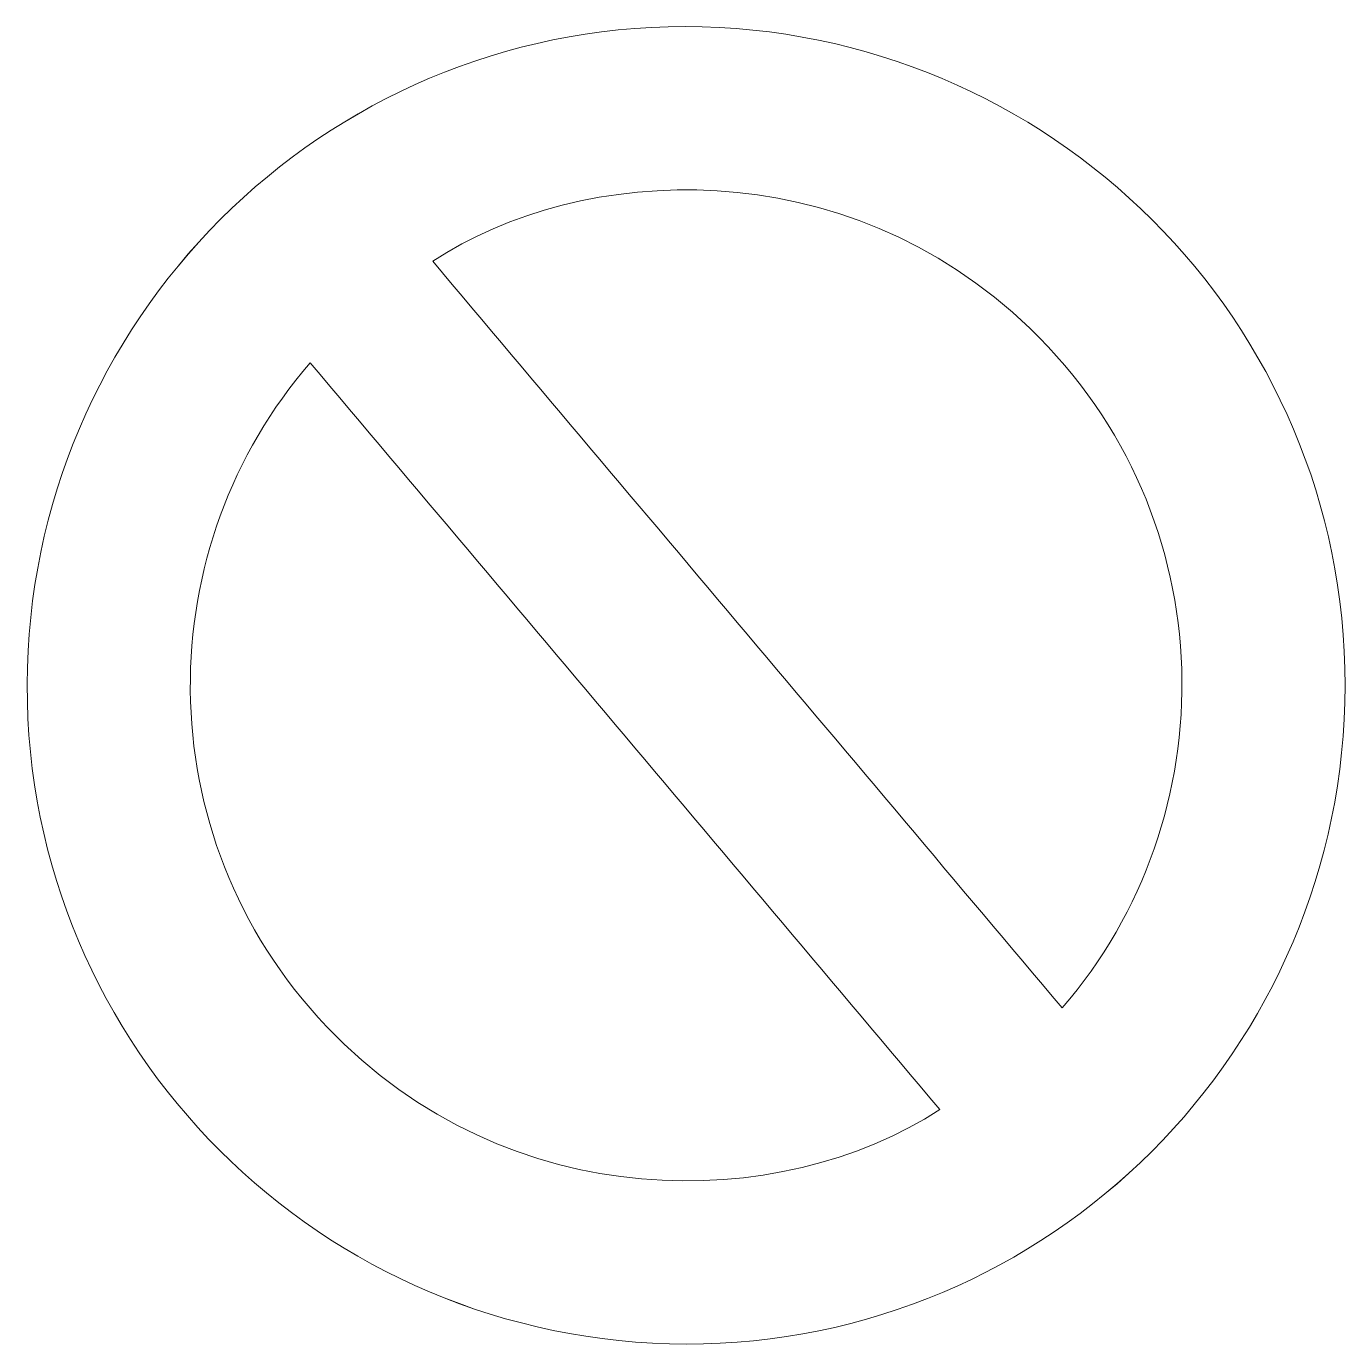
# Model space of a CAD drawing. Header units: centimetres. Extents: x -5.4 to 5.5, y -5.4 to 5.4.
# Drawn here: x -1.447 to 1.865, y -5.294 to -1.984 of the extents above; entities that cross this region are included whole.
import ezdxf

# ---------------------------------------------------------------- set-up
doc = ezdxf.new("R2010")
doc.units = ezdxf.units.CM
doc.header["$MEASUREMENT"] = 0
doc.layers.add('Layer 1', color=7, linetype='Continuous')

msp = doc.modelspace()

# ---------------------------------------------------------------- linework, layer by layer
at = {"layer": 'Layer 1', "lineweight": 13}
for points, knots in [([(1.8637, -3.63874), (1.86489, -2.72614), (1.12287, -1.98504), (0.20725, -1.98441), (0.20725, -1.98441), (-0.70233, -1.98372), (-1.44261, -2.72426), (-1.44462, -3.63689), (-1.44462, -3.63689), (-1.4466, -4.5497), (-0.70559, -5.29114), (0.21027, -5.29276), (0.21027, -5.29276), (1.12122, -5.29431), (1.86256, -4.55269), (1.8637, -3.63874)], [0, 0, 0, 0, 0.2, 0.2, 0.2, 0.2, 0.4, 0.4, 0.4, 0.4, 0.6, 0.6, 0.6, 0.6, 1, 1, 1, 1]), ([(1.8637, -3.63874), (1.86489, -2.72614), (1.12287, -1.98504), (0.20725, -1.98441), (0.20725, -1.98441), (-0.70233, -1.98372), (-1.44261, -2.72426), (-1.44462, -3.63689), (-1.44462, -3.63689), (-1.4466, -4.5497), (-0.70559, -5.29114), (0.21027, -5.29276), (0.21027, -5.29276), (1.12122, -5.29431), (1.86256, -4.55269), (1.8637, -3.63874)], [0, 0, 0, 0, 0.2, 0.2, 0.2, 0.2, 0.4, 0.4, 0.4, 0.4, 0.6, 0.6, 0.6, 0.6, 1, 1, 1, 1]), ([(1.8637, -3.63874), (1.86489, -2.72614), (1.12287, -1.98504), (0.20725, -1.98441), (0.20725, -1.98441), (-0.70233, -1.98372), (-1.44261, -2.72426), (-1.44462, -3.63689), (-1.44462, -3.63689), (-1.4466, -4.5497), (-0.70559, -5.29114), (0.21027, -5.29276), (0.21027, -5.29276), (1.12122, -5.29431), (1.86256, -4.55269), (1.8637, -3.63874)], [0, 0, 0, 0, 0.2, 0.2, 0.2, 0.2, 0.4, 0.4, 0.4, 0.4, 0.6, 0.6, 0.6, 0.6, 1, 1, 1, 1]), ([(1.8637, -3.63874), (1.86489, -2.72614), (1.12287, -1.98504), (0.20725, -1.98441), (0.20725, -1.98441), (-0.70233, -1.98372), (-1.44261, -2.72426), (-1.44462, -3.63689), (-1.44462, -3.63689), (-1.4466, -4.5497), (-0.70559, -5.29114), (0.21027, -5.29276), (0.21027, -5.29276), (1.12122, -5.29431), (1.86256, -4.55269), (1.8637, -3.63874)], [0, 0, 0, 0, 0.2, 0.2, 0.2, 0.2, 0.4, 0.4, 0.4, 0.4, 0.6, 0.6, 0.6, 0.6, 1, 1, 1, 1]), ([(1.8637, -3.63874), (1.86489, -2.72614), (1.12287, -1.98504), (0.20725, -1.98441), (0.20725, -1.98441), (-0.70233, -1.98372), (-1.44261, -2.72426), (-1.44462, -3.63689), (-1.44462, -3.63689), (-1.4466, -4.5497), (-0.70559, -5.29114), (0.21027, -5.29276), (0.21027, -5.29276), (1.12122, -5.29431), (1.86256, -4.55269), (1.8637, -3.63874)], [0, 0, 0, 0, 0.2, 0.2, 0.2, 0.2, 0.4, 0.4, 0.4, 0.4, 0.6, 0.6, 0.6, 0.6, 1, 1, 1, 1]), ([(1.8637, -3.63874), (1.86489, -2.72614), (1.12287, -1.98504), (0.20725, -1.98441), (0.20725, -1.98441), (-0.70233, -1.98372), (-1.44261, -2.72426), (-1.44462, -3.63689), (-1.44462, -3.63689), (-1.4466, -4.5497), (-0.70559, -5.29114), (0.21027, -5.29276), (0.21027, -5.29276), (1.12122, -5.29431), (1.86256, -4.55269), (1.8637, -3.63874)], [0, 0, 0, 0, 0.2, 0.2, 0.2, 0.2, 0.4, 0.4, 0.4, 0.4, 0.6, 0.6, 0.6, 0.6, 1, 1, 1, 1]), ([(1.8637, -3.63874), (1.86489, -2.72614), (1.12287, -1.98504), (0.20725, -1.98441), (0.20725, -1.98441), (-0.70233, -1.98372), (-1.44261, -2.72426), (-1.44462, -3.63689), (-1.44462, -3.63689), (-1.4466, -4.5497), (-0.70559, -5.29114), (0.21027, -5.29276), (0.21027, -5.29276), (1.12122, -5.29431), (1.86256, -4.55269), (1.8637, -3.63874)], [0, 0, 0, 0, 0.2, 0.2, 0.2, 0.2, 0.4, 0.4, 0.4, 0.4, 0.6, 0.6, 0.6, 0.6, 1, 1, 1, 1]), ([(1.8637, -3.63874), (1.86489, -2.72614), (1.12287, -1.98504), (0.20725, -1.98441), (0.20725, -1.98441), (-0.70233, -1.98372), (-1.44261, -2.72426), (-1.44462, -3.63689), (-1.44462, -3.63689), (-1.4466, -4.5497), (-0.70559, -5.29114), (0.21027, -5.29276), (0.21027, -5.29276), (1.12122, -5.29431), (1.86256, -4.55269), (1.8637, -3.63874)], [0, 0, 0, 0, 0.2, 0.2, 0.2, 0.2, 0.4, 0.4, 0.4, 0.4, 0.6, 0.6, 0.6, 0.6, 1, 1, 1, 1]), ([(1.8637, -3.63874), (1.86256, -4.55269), (1.1212, -5.29429), (0.21027, -5.29276), (0.21027, -5.29276), (-0.70559, -5.29115), (-1.4466, -4.5497), (-1.44462, -3.63689), (-1.44462, -3.63689), (-1.44264, -2.72426), (-0.70236, -1.98372), (0.20725, -1.98441), (0.20725, -1.98441), (1.12287, -1.98504), (1.86489, -2.72613), (1.8637, -3.63874)], [0, 0, 0, 0, 0.2, 0.2, 0.2, 0.2, 0.4, 0.4, 0.4, 0.4, 0.6, 0.6, 0.6, 0.6, 1, 1, 1, 1]), ([(1.8637, -3.63874), (1.86489, -2.72614), (1.12287, -1.98504), (0.20725, -1.98441), (0.20725, -1.98441), (-0.70233, -1.98372), (-1.44261, -2.72426), (-1.44462, -3.63689), (-1.44462, -3.63689), (-1.4466, -4.5497), (-0.70559, -5.29114), (0.21027, -5.29276), (0.21027, -5.29276), (1.12122, -5.29431), (1.86256, -4.55269), (1.8637, -3.63874)], [0, 0, 0, 0, 0.2, 0.2, 0.2, 0.2, 0.4, 0.4, 0.4, 0.4, 0.6, 0.6, 0.6, 0.6, 1, 1, 1, 1]), ([(1.8637, -3.63874), (1.86256, -4.55269), (1.1212, -5.29429), (0.21027, -5.29276), (0.21027, -5.29276), (-0.70559, -5.29115), (-1.4466, -4.5497), (-1.44462, -3.63689), (-1.44462, -3.63689), (-1.44264, -2.72426), (-0.70236, -1.98372), (0.20725, -1.98441), (0.20725, -1.98441), (1.12287, -1.98504), (1.86489, -2.72613), (1.8637, -3.63874)], [0, 0, 0, 0, 0.2, 0.2, 0.2, 0.2, 0.4, 0.4, 0.4, 0.4, 0.6, 0.6, 0.6, 0.6, 1, 1, 1, 1]), ([(1.8637, -3.63874), (1.86489, -2.72614), (1.12287, -1.98504), (0.20725, -1.98441), (0.20725, -1.98441), (-0.70233, -1.98372), (-1.44261, -2.72426), (-1.44462, -3.63689), (-1.44462, -3.63689), (-1.4466, -4.5497), (-0.70559, -5.29114), (0.21027, -5.29276), (0.21027, -5.29276), (1.12122, -5.29431), (1.86256, -4.55269), (1.8637, -3.63874)], [0, 0, 0, 0, 0.2, 0.2, 0.2, 0.2, 0.4, 0.4, 0.4, 0.4, 0.6, 0.6, 0.6, 0.6, 1, 1, 1, 1]), ([(1.8637, -3.63874), (1.86256, -4.55269), (1.1212, -5.29429), (0.21027, -5.29276), (0.21027, -5.29276), (-0.70559, -5.29115), (-1.4466, -4.5497), (-1.44462, -3.63689), (-1.44462, -3.63689), (-1.44264, -2.72426), (-0.70236, -1.98372), (0.20725, -1.98441), (0.20725, -1.98441), (1.12287, -1.98504), (1.86489, -2.72613), (1.8637, -3.63874)], [0, 0, 0, 0, 0.2, 0.2, 0.2, 0.2, 0.4, 0.4, 0.4, 0.4, 0.6, 0.6, 0.6, 0.6, 1, 1, 1, 1]), ([(1.8637, -3.63874), (1.86489, -2.72614), (1.12287, -1.98504), (0.20725, -1.98441), (0.20725, -1.98441), (-0.70233, -1.98372), (-1.44261, -2.72426), (-1.44462, -3.63689), (-1.44462, -3.63689), (-1.4466, -4.5497), (-0.70559, -5.29114), (0.21027, -5.29276), (0.21027, -5.29276), (1.12122, -5.29431), (1.86256, -4.55269), (1.8637, -3.63874)], [0, 0, 0, 0, 0.2, 0.2, 0.2, 0.2, 0.4, 0.4, 0.4, 0.4, 0.6, 0.6, 0.6, 0.6, 1, 1, 1, 1]), ([(1.8637, -3.63874), (1.86256, -4.55269), (1.1212, -5.29429), (0.21027, -5.29276), (0.21027, -5.29276), (-0.70559, -5.29115), (-1.4466, -4.5497), (-1.44462, -3.63689), (-1.44462, -3.63689), (-1.44264, -2.72426), (-0.70236, -1.98372), (0.20725, -1.98441), (0.20725, -1.98441), (1.12287, -1.98504), (1.86489, -2.72613), (1.8637, -3.63874)], [0, 0, 0, 0, 0.2, 0.2, 0.2, 0.2, 0.4, 0.4, 0.4, 0.4, 0.6, 0.6, 0.6, 0.6, 1, 1, 1, 1]), ([(1.8637, -3.63874), (1.86489, -2.72614), (1.12287, -1.98504), (0.20725, -1.98441), (0.20725, -1.98441), (-0.70233, -1.98372), (-1.44261, -2.72426), (-1.44462, -3.63689), (-1.44462, -3.63689), (-1.4466, -4.5497), (-0.70559, -5.29114), (0.21027, -5.29276), (0.21027, -5.29276), (1.12122, -5.29431), (1.86256, -4.55269), (1.8637, -3.63874)], [0, 0, 0, 0, 0.2, 0.2, 0.2, 0.2, 0.4, 0.4, 0.4, 0.4, 0.6, 0.6, 0.6, 0.6, 1, 1, 1, 1]), ([(1.8637, -3.63874), (1.86256, -4.55269), (1.1212, -5.29429), (0.21027, -5.29276), (0.21027, -5.29276), (-0.70559, -5.29115), (-1.4466, -4.5497), (-1.44462, -3.63689), (-1.44462, -3.63689), (-1.44264, -2.72426), (-0.70236, -1.98372), (0.20725, -1.98441), (0.20725, -1.98441), (1.12287, -1.98504), (1.86489, -2.72613), (1.8637, -3.63874)], [0, 0, 0, 0, 0.2, 0.2, 0.2, 0.2, 0.4, 0.4, 0.4, 0.4, 0.6, 0.6, 0.6, 0.6, 1, 1, 1, 1]), ([(1.8637, -3.63874), (1.86489, -2.72614), (1.12287, -1.98504), (0.20725, -1.98441), (0.20725, -1.98441), (-0.70233, -1.98372), (-1.44261, -2.72426), (-1.44462, -3.63689), (-1.44462, -3.63689), (-1.4466, -4.5497), (-0.70559, -5.29114), (0.21027, -5.29276), (0.21027, -5.29276), (1.12122, -5.29431), (1.86256, -4.55269), (1.8637, -3.63874)], [0, 0, 0, 0, 0.2, 0.2, 0.2, 0.2, 0.4, 0.4, 0.4, 0.4, 0.6, 0.6, 0.6, 0.6, 1, 1, 1, 1]), ([(1.8637, -3.63874), (1.86256, -4.55269), (1.1212, -5.29429), (0.21027, -5.29276), (0.21027, -5.29276), (-0.70559, -5.29115), (-1.4466, -4.5497), (-1.44462, -3.63689), (-1.44462, -3.63689), (-1.44264, -2.72426), (-0.70236, -1.98372), (0.20725, -1.98441), (0.20725, -1.98441), (1.12287, -1.98504), (1.86489, -2.72613), (1.8637, -3.63874)], [0, 0, 0, 0, 0.2, 0.2, 0.2, 0.2, 0.4, 0.4, 0.4, 0.4, 0.6, 0.6, 0.6, 0.6, 1, 1, 1, 1]), ([(1.8637, -3.63874), (1.86489, -2.72614), (1.12287, -1.98504), (0.20725, -1.98441), (0.20725, -1.98441), (-0.70233, -1.98372), (-1.44261, -2.72426), (-1.44462, -3.63689), (-1.44462, -3.63689), (-1.4466, -4.5497), (-0.70559, -5.29114), (0.21027, -5.29276), (0.21027, -5.29276), (1.12122, -5.29431), (1.86256, -4.55269), (1.8637, -3.63874)], [0, 0, 0, 0, 0.2, 0.2, 0.2, 0.2, 0.4, 0.4, 0.4, 0.4, 0.6, 0.6, 0.6, 0.6, 1, 1, 1, 1]), ([(1.8637, -3.63874), (1.86256, -4.55269), (1.1212, -5.29429), (0.21027, -5.29276), (0.21027, -5.29276), (-0.70559, -5.29115), (-1.4466, -4.5497), (-1.44462, -3.63689), (-1.44462, -3.63689), (-1.44264, -2.72426), (-0.70236, -1.98372), (0.20725, -1.98441), (0.20725, -1.98441), (1.12287, -1.98504), (1.86489, -2.72613), (1.8637, -3.63874)], [0, 0, 0, 0, 0.2, 0.2, 0.2, 0.2, 0.4, 0.4, 0.4, 0.4, 0.6, 0.6, 0.6, 0.6, 1, 1, 1, 1]), ([(1.8637, -3.63874), (1.86489, -2.72614), (1.12287, -1.98504), (0.20725, -1.98441), (0.20725, -1.98441), (-0.70233, -1.98372), (-1.44261, -2.72426), (-1.44462, -3.63689), (-1.44462, -3.63689), (-1.4466, -4.5497), (-0.70559, -5.29114), (0.21027, -5.29276), (0.21027, -5.29276), (1.12122, -5.29431), (1.86256, -4.55269), (1.8637, -3.63874)], [0, 0, 0, 0, 0.2, 0.2, 0.2, 0.2, 0.4, 0.4, 0.4, 0.4, 0.6, 0.6, 0.6, 0.6, 1, 1, 1, 1]), ([(1.8637, -3.63874), (1.86256, -4.55269), (1.1212, -5.29429), (0.21027, -5.29276), (0.21027, -5.29276), (-0.70559, -5.29115), (-1.4466, -4.5497), (-1.44462, -3.63689), (-1.44462, -3.63689), (-1.44264, -2.72426), (-0.70236, -1.98372), (0.20725, -1.98441), (0.20725, -1.98441), (1.12287, -1.98504), (1.86489, -2.72613), (1.8637, -3.63874)], [0, 0, 0, 0, 0.2, 0.2, 0.2, 0.2, 0.4, 0.4, 0.4, 0.4, 0.6, 0.6, 0.6, 0.6, 1, 1, 1, 1]), ([(1.8637, -3.63874), (1.86489, -2.72614), (1.12287, -1.98504), (0.20725, -1.98441), (0.20725, -1.98441), (-0.70233, -1.98372), (-1.44261, -2.72426), (-1.44462, -3.63689), (-1.44462, -3.63689), (-1.4466, -4.5497), (-0.70559, -5.29114), (0.21027, -5.29276), (0.21027, -5.29276), (1.12122, -5.29431), (1.86256, -4.55269), (1.8637, -3.63874)], [0, 0, 0, 0, 0.2, 0.2, 0.2, 0.2, 0.4, 0.4, 0.4, 0.4, 0.6, 0.6, 0.6, 0.6, 1, 1, 1, 1]), ([(1.8637, -3.63874), (1.86256, -4.55269), (1.1212, -5.29429), (0.21027, -5.29276), (0.21027, -5.29276), (-0.70559, -5.29115), (-1.4466, -4.5497), (-1.44462, -3.63689), (-1.44462, -3.63689), (-1.44264, -2.72426), (-0.70236, -1.98372), (0.20725, -1.98441), (0.20725, -1.98441), (1.12287, -1.98504), (1.86489, -2.72613), (1.8637, -3.63874)], [0, 0, 0, 0, 0.2, 0.2, 0.2, 0.2, 0.4, 0.4, 0.4, 0.4, 0.6, 0.6, 0.6, 0.6, 1, 1, 1, 1]), ([(1.8637, -3.63874), (1.86489, -2.72614), (1.12287, -1.98504), (0.20725, -1.98441), (0.20725, -1.98441), (-0.70233, -1.98372), (-1.44261, -2.72426), (-1.44462, -3.63689), (-1.44462, -3.63689), (-1.4466, -4.5497), (-0.70559, -5.29114), (0.21027, -5.29276), (0.21027, -5.29276), (1.12122, -5.29431), (1.86256, -4.55269), (1.8637, -3.63874)], [0, 0, 0, 0, 0.2, 0.2, 0.2, 0.2, 0.4, 0.4, 0.4, 0.4, 0.6, 0.6, 0.6, 0.6, 1, 1, 1, 1]), ([(1.8637, -3.63874), (1.86256, -4.55269), (1.1212, -5.29429), (0.21027, -5.29276), (0.21027, -5.29276), (-0.70559, -5.29115), (-1.4466, -4.5497), (-1.44462, -3.63689), (-1.44462, -3.63689), (-1.44264, -2.72426), (-0.70236, -1.98372), (0.20725, -1.98441), (0.20725, -1.98441), (1.12287, -1.98504), (1.86489, -2.72613), (1.8637, -3.63874)], [0, 0, 0, 0, 0.2, 0.2, 0.2, 0.2, 0.4, 0.4, 0.4, 0.4, 0.6, 0.6, 0.6, 0.6, 1, 1, 1, 1]), ([(1.8637, -3.63874), (1.86489, -2.72614), (1.12287, -1.98504), (0.20725, -1.98441), (0.20725, -1.98441), (-0.70233, -1.98372), (-1.44261, -2.72426), (-1.44462, -3.63689), (-1.44462, -3.63689), (-1.4466, -4.5497), (-0.70559, -5.29114), (0.21027, -5.29276), (0.21027, -5.29276), (1.12122, -5.29431), (1.86256, -4.55269), (1.8637, -3.63874)], [0, 0, 0, 0, 0.2, 0.2, 0.2, 0.2, 0.4, 0.4, 0.4, 0.4, 0.6, 0.6, 0.6, 0.6, 1, 1, 1, 1]), ([(1.8637, -3.63874), (1.86256, -4.55269), (1.1212, -5.29429), (0.21027, -5.29276), (0.21027, -5.29276), (-0.70559, -5.29115), (-1.4466, -4.5497), (-1.44462, -3.63689), (-1.44462, -3.63689), (-1.44264, -2.72426), (-0.70236, -1.98372), (0.20725, -1.98441), (0.20725, -1.98441), (1.12287, -1.98504), (1.86489, -2.72613), (1.8637, -3.63874)], [0, 0, 0, 0, 0.2, 0.2, 0.2, 0.2, 0.4, 0.4, 0.4, 0.4, 0.6, 0.6, 0.6, 0.6, 1, 1, 1, 1]), ([(1.8637, -3.63874), (1.86489, -2.72614), (1.12287, -1.98504), (0.20725, -1.98441), (0.20725, -1.98441), (-0.70233, -1.98372), (-1.44261, -2.72426), (-1.44462, -3.63689), (-1.44462, -3.63689), (-1.4466, -4.5497), (-0.70559, -5.29114), (0.21027, -5.29276), (0.21027, -5.29276), (1.12122, -5.29431), (1.86256, -4.55269), (1.8637, -3.63874)], [0, 0, 0, 0, 0.2, 0.2, 0.2, 0.2, 0.4, 0.4, 0.4, 0.4, 0.6, 0.6, 0.6, 0.6, 1, 1, 1, 1]), ([(1.8637, -3.63874), (1.86256, -4.55269), (1.1212, -5.29429), (0.21027, -5.29276), (0.21027, -5.29276), (-0.70559, -5.29115), (-1.4466, -4.5497), (-1.44462, -3.63689), (-1.44462, -3.63689), (-1.44264, -2.72426), (-0.70236, -1.98372), (0.20725, -1.98441), (0.20725, -1.98441), (1.12287, -1.98504), (1.86489, -2.72613), (1.8637, -3.63874)], [0, 0, 0, 0, 0.2, 0.2, 0.2, 0.2, 0.4, 0.4, 0.4, 0.4, 0.6, 0.6, 0.6, 0.6, 1, 1, 1, 1]), ([(1.8637, -3.63874), (1.86489, -2.72614), (1.12287, -1.98504), (0.20725, -1.98441), (0.20725, -1.98441), (-0.70233, -1.98372), (-1.44261, -2.72426), (-1.44462, -3.63689), (-1.44462, -3.63689), (-1.4466, -4.5497), (-0.70559, -5.29114), (0.21027, -5.29276), (0.21027, -5.29276), (1.12122, -5.29431), (1.86256, -4.55269), (1.8637, -3.63874)], [0, 0, 0, 0, 0.2, 0.2, 0.2, 0.2, 0.4, 0.4, 0.4, 0.4, 0.6, 0.6, 0.6, 0.6, 1, 1, 1, 1]), ([(1.8637, -3.63874), (1.86256, -4.55269), (1.1212, -5.29429), (0.21027, -5.29276), (0.21027, -5.29276), (-0.70559, -5.29115), (-1.4466, -4.5497), (-1.44462, -3.63689), (-1.44462, -3.63689), (-1.44264, -2.72426), (-0.70236, -1.98372), (0.20725, -1.98441), (0.20725, -1.98441), (1.12287, -1.98504), (1.86489, -2.72613), (1.8637, -3.63874)], [0, 0, 0, 0, 0.2, 0.2, 0.2, 0.2, 0.4, 0.4, 0.4, 0.4, 0.6, 0.6, 0.6, 0.6, 1, 1, 1, 1]), ([(1.8637, -3.63874), (1.86489, -2.72614), (1.12287, -1.98504), (0.20725, -1.98441), (0.20725, -1.98441), (-0.70233, -1.98372), (-1.44261, -2.72426), (-1.44462, -3.63689), (-1.44462, -3.63689), (-1.4466, -4.5497), (-0.70559, -5.29114), (0.21027, -5.29276), (0.21027, -5.29276), (1.12122, -5.29431), (1.86256, -4.55269), (1.8637, -3.63874)], [0, 0, 0, 0, 0.2, 0.2, 0.2, 0.2, 0.4, 0.4, 0.4, 0.4, 0.6, 0.6, 0.6, 0.6, 1, 1, 1, 1]), ([(1.8637, -3.63874), (1.86256, -4.55269), (1.1212, -5.29429), (0.21027, -5.29276), (0.21027, -5.29276), (-0.70559, -5.29115), (-1.4466, -4.5497), (-1.44462, -3.63689), (-1.44462, -3.63689), (-1.44264, -2.72426), (-0.70236, -1.98372), (0.20725, -1.98441), (0.20725, -1.98441), (1.12287, -1.98504), (1.86489, -2.72613), (1.8637, -3.63874)], [0, 0, 0, 0, 0.2, 0.2, 0.2, 0.2, 0.4, 0.4, 0.4, 0.4, 0.6, 0.6, 0.6, 0.6, 1, 1, 1, 1]), ([(1.8637, -3.63874), (1.86489, -2.72614), (1.12287, -1.98504), (0.20725, -1.98441), (0.20725, -1.98441), (-0.70233, -1.98372), (-1.44261, -2.72426), (-1.44462, -3.63689), (-1.44462, -3.63689), (-1.4466, -4.5497), (-0.70559, -5.29114), (0.21027, -5.29276), (0.21027, -5.29276), (1.12122, -5.29431), (1.86256, -4.55269), (1.8637, -3.63874)], [0, 0, 0, 0, 0.2, 0.2, 0.2, 0.2, 0.4, 0.4, 0.4, 0.4, 0.6, 0.6, 0.6, 0.6, 1, 1, 1, 1]), ([(1.8637, -3.63874), (1.86256, -4.55269), (1.1212, -5.29429), (0.21027, -5.29276), (0.21027, -5.29276), (-0.70559, -5.29115), (-1.4466, -4.5497), (-1.44462, -3.63689), (-1.44462, -3.63689), (-1.44264, -2.72426), (-0.70236, -1.98372), (0.20725, -1.98441), (0.20725, -1.98441), (1.12287, -1.98504), (1.86489, -2.72613), (1.8637, -3.63874)], [0, 0, 0, 0, 0.2, 0.2, 0.2, 0.2, 0.4, 0.4, 0.4, 0.4, 0.6, 0.6, 0.6, 0.6, 1, 1, 1, 1]), ([(1.8637, -3.63874), (1.86489, -2.72614), (1.12287, -1.98504), (0.20725, -1.98441), (0.20725, -1.98441), (-0.70233, -1.98372), (-1.44261, -2.72426), (-1.44462, -3.63689), (-1.44462, -3.63689), (-1.4466, -4.5497), (-0.70559, -5.29114), (0.21027, -5.29276), (0.21027, -5.29276), (1.12122, -5.29431), (1.86256, -4.55269), (1.8637, -3.63874)], [0, 0, 0, 0, 0.2, 0.2, 0.2, 0.2, 0.4, 0.4, 0.4, 0.4, 0.6, 0.6, 0.6, 0.6, 1, 1, 1, 1]), ([(1.8637, -3.63874), (1.86256, -4.55269), (1.1212, -5.29429), (0.21027, -5.29276), (0.21027, -5.29276), (-0.70559, -5.29115), (-1.4466, -4.5497), (-1.44462, -3.63689), (-1.44462, -3.63689), (-1.44264, -2.72426), (-0.70236, -1.98372), (0.20725, -1.98441), (0.20725, -1.98441), (1.12287, -1.98504), (1.86489, -2.72613), (1.8637, -3.63874)], [0, 0, 0, 0, 0.2, 0.2, 0.2, 0.2, 0.4, 0.4, 0.4, 0.4, 0.6, 0.6, 0.6, 0.6, 1, 1, 1, 1]), ([(1.8637, -3.63874), (1.86489, -2.72614), (1.12287, -1.98504), (0.20725, -1.98441), (0.20725, -1.98441), (-0.70233, -1.98372), (-1.44261, -2.72426), (-1.44462, -3.63689), (-1.44462, -3.63689), (-1.4466, -4.5497), (-0.70559, -5.29114), (0.21027, -5.29276), (0.21027, -5.29276), (1.12122, -5.29431), (1.86256, -4.55269), (1.8637, -3.63874)], [0, 0, 0, 0, 0.2, 0.2, 0.2, 0.2, 0.4, 0.4, 0.4, 0.4, 0.6, 0.6, 0.6, 0.6, 1, 1, 1, 1]), ([(1.8637, -3.63874), (1.86256, -4.55269), (1.1212, -5.29429), (0.21027, -5.29276), (0.21027, -5.29276), (-0.70559, -5.29115), (-1.4466, -4.5497), (-1.44462, -3.63689), (-1.44462, -3.63689), (-1.44264, -2.72426), (-0.70236, -1.98372), (0.20725, -1.98441), (0.20725, -1.98441), (1.12287, -1.98504), (1.86489, -2.72613), (1.8637, -3.63874)], [0, 0, 0, 0, 0.2, 0.2, 0.2, 0.2, 0.4, 0.4, 0.4, 0.4, 0.6, 0.6, 0.6, 0.6, 1, 1, 1, 1]), ([(1.8637, -3.63874), (1.86489, -2.72614), (1.12287, -1.98504), (0.20725, -1.98441), (0.20725, -1.98441), (-0.70233, -1.98372), (-1.44261, -2.72426), (-1.44462, -3.63689), (-1.44462, -3.63689), (-1.4466, -4.5497), (-0.70559, -5.29114), (0.21027, -5.29276), (0.21027, -5.29276), (1.12122, -5.29431), (1.86256, -4.55269), (1.8637, -3.63874)], [0, 0, 0, 0, 0.2, 0.2, 0.2, 0.2, 0.4, 0.4, 0.4, 0.4, 0.6, 0.6, 0.6, 0.6, 1, 1, 1, 1]), ([(1.8637, -3.63874), (1.86256, -4.55269), (1.1212, -5.29429), (0.21027, -5.29276), (0.21027, -5.29276), (-0.70559, -5.29115), (-1.4466, -4.5497), (-1.44462, -3.63689), (-1.44462, -3.63689), (-1.44264, -2.72426), (-0.70236, -1.98372), (0.20725, -1.98441), (0.20725, -1.98441), (1.12287, -1.98504), (1.86489, -2.72613), (1.8637, -3.63874)], [0, 0, 0, 0, 0.2, 0.2, 0.2, 0.2, 0.4, 0.4, 0.4, 0.4, 0.6, 0.6, 0.6, 0.6, 1, 1, 1, 1]), ([(1.8637, -3.63874), (1.86489, -2.72614), (1.12287, -1.98504), (0.20725, -1.98441), (0.20725, -1.98441), (-0.70233, -1.98372), (-1.44261, -2.72426), (-1.44462, -3.63689), (-1.44462, -3.63689), (-1.4466, -4.5497), (-0.70559, -5.29114), (0.21027, -5.29276), (0.21027, -5.29276), (1.12122, -5.29431), (1.86256, -4.55269), (1.8637, -3.63874)], [0, 0, 0, 0, 0.2, 0.2, 0.2, 0.2, 0.4, 0.4, 0.4, 0.4, 0.6, 0.6, 0.6, 0.6, 1, 1, 1, 1]), ([(1.8637, -3.63874), (1.86256, -4.55269), (1.1212, -5.29429), (0.21027, -5.29276), (0.21027, -5.29276), (-0.70559, -5.29115), (-1.4466, -4.5497), (-1.44462, -3.63689), (-1.44462, -3.63689), (-1.44264, -2.72426), (-0.70236, -1.98372), (0.20725, -1.98441), (0.20725, -1.98441), (1.12287, -1.98504), (1.86489, -2.72613), (1.8637, -3.63874)], [0, 0, 0, 0, 0.2, 0.2, 0.2, 0.2, 0.4, 0.4, 0.4, 0.4, 0.6, 0.6, 0.6, 0.6, 1, 1, 1, 1]), ([(1.8637, -3.63874), (1.86489, -2.72614), (1.12287, -1.98504), (0.20725, -1.98441), (0.20725, -1.98441), (-0.70233, -1.98372), (-1.44261, -2.72426), (-1.44462, -3.63689), (-1.44462, -3.63689), (-1.4466, -4.5497), (-0.70559, -5.29114), (0.21027, -5.29276), (0.21027, -5.29276), (1.12122, -5.29431), (1.86256, -4.55269), (1.8637, -3.63874)], [0, 0, 0, 0, 0.2, 0.2, 0.2, 0.2, 0.4, 0.4, 0.4, 0.4, 0.6, 0.6, 0.6, 0.6, 1, 1, 1, 1]), ([(1.8637, -3.63874), (1.86256, -4.55269), (1.1212, -5.29429), (0.21027, -5.29276), (0.21027, -5.29276), (-0.70559, -5.29115), (-1.4466, -4.5497), (-1.44462, -3.63689), (-1.44462, -3.63689), (-1.44264, -2.72426), (-0.70236, -1.98372), (0.20725, -1.98441), (0.20725, -1.98441), (1.12287, -1.98504), (1.86489, -2.72613), (1.8637, -3.63874)], [0, 0, 0, 0, 0.2, 0.2, 0.2, 0.2, 0.4, 0.4, 0.4, 0.4, 0.6, 0.6, 0.6, 0.6, 1, 1, 1, 1]), ([(1.8637, -3.63874), (1.86489, -2.72614), (1.12287, -1.98504), (0.20725, -1.98441), (0.20725, -1.98441), (-0.70233, -1.98372), (-1.44261, -2.72426), (-1.44462, -3.63689), (-1.44462, -3.63689), (-1.4466, -4.5497), (-0.70559, -5.29114), (0.21027, -5.29276), (0.21027, -5.29276), (1.12122, -5.29431), (1.86256, -4.55269), (1.8637, -3.63874)], [0, 0, 0, 0, 0.2, 0.2, 0.2, 0.2, 0.4, 0.4, 0.4, 0.4, 0.6, 0.6, 0.6, 0.6, 1, 1, 1, 1]), ([(1.8637, -3.63874), (1.86256, -4.55269), (1.1212, -5.29429), (0.21027, -5.29276), (0.21027, -5.29276), (-0.70559, -5.29115), (-1.4466, -4.5497), (-1.44462, -3.63689), (-1.44462, -3.63689), (-1.44264, -2.72426), (-0.70236, -1.98372), (0.20725, -1.98441), (0.20725, -1.98441), (1.12287, -1.98504), (1.86489, -2.72613), (1.8637, -3.63874)], [0, 0, 0, 0, 0.2, 0.2, 0.2, 0.2, 0.4, 0.4, 0.4, 0.4, 0.6, 0.6, 0.6, 0.6, 1, 1, 1, 1]), ([(1.8637, -3.63874), (1.86489, -2.72614), (1.12287, -1.98504), (0.20725, -1.98441), (0.20725, -1.98441), (-0.70233, -1.98372), (-1.44261, -2.72426), (-1.44462, -3.63689), (-1.44462, -3.63689), (-1.4466, -4.5497), (-0.70559, -5.29114), (0.21027, -5.29276), (0.21027, -5.29276), (1.12122, -5.29431), (1.86256, -4.55269), (1.8637, -3.63874)], [0, 0, 0, 0, 0.2, 0.2, 0.2, 0.2, 0.4, 0.4, 0.4, 0.4, 0.6, 0.6, 0.6, 0.6, 1, 1, 1, 1]), ([(1.8637, -3.63874), (1.86256, -4.55269), (1.1212, -5.29429), (0.21027, -5.29276), (0.21027, -5.29276), (-0.70559, -5.29115), (-1.4466, -4.5497), (-1.44462, -3.63689), (-1.44462, -3.63689), (-1.44264, -2.72426), (-0.70236, -1.98372), (0.20725, -1.98441), (0.20725, -1.98441), (1.12287, -1.98504), (1.86489, -2.72613), (1.8637, -3.63874)], [0, 0, 0, 0, 0.2, 0.2, 0.2, 0.2, 0.4, 0.4, 0.4, 0.4, 0.6, 0.6, 0.6, 0.6, 1, 1, 1, 1]), ([(1.8637, -3.63874), (1.86489, -2.72614), (1.12287, -1.98504), (0.20725, -1.98441), (0.20725, -1.98441), (-0.70233, -1.98372), (-1.44261, -2.72426), (-1.44462, -3.63689), (-1.44462, -3.63689), (-1.4466, -4.5497), (-0.70559, -5.29114), (0.21027, -5.29276), (0.21027, -5.29276), (1.12122, -5.29431), (1.86256, -4.55269), (1.8637, -3.63874)], [0, 0, 0, 0, 0.2, 0.2, 0.2, 0.2, 0.4, 0.4, 0.4, 0.4, 0.6, 0.6, 0.6, 0.6, 1, 1, 1, 1]), ([(1.8637, -3.63874), (1.86256, -4.55269), (1.1212, -5.29429), (0.21027, -5.29276), (0.21027, -5.29276), (-0.70559, -5.29115), (-1.4466, -4.5497), (-1.44462, -3.63689), (-1.44462, -3.63689), (-1.44264, -2.72426), (-0.70236, -1.98372), (0.20725, -1.98441), (0.20725, -1.98441), (1.12287, -1.98504), (1.86489, -2.72613), (1.8637, -3.63874)], [0, 0, 0, 0, 0.2, 0.2, 0.2, 0.2, 0.4, 0.4, 0.4, 0.4, 0.6, 0.6, 0.6, 0.6, 1, 1, 1, 1]), ([(1.8637, -3.63874), (1.86489, -2.72614), (1.12287, -1.98504), (0.20725, -1.98441), (0.20725, -1.98441), (-0.70233, -1.98372), (-1.44261, -2.72426), (-1.44462, -3.63689), (-1.44462, -3.63689), (-1.4466, -4.5497), (-0.70559, -5.29114), (0.21027, -5.29276), (0.21027, -5.29276), (1.12122, -5.29431), (1.86256, -4.55269), (1.8637, -3.63874)], [0, 0, 0, 0, 0.2, 0.2, 0.2, 0.2, 0.4, 0.4, 0.4, 0.4, 0.6, 0.6, 0.6, 0.6, 1, 1, 1, 1]), ([(1.8637, -3.63874), (1.86256, -4.55269), (1.1212, -5.29429), (0.21027, -5.29276), (0.21027, -5.29276), (-0.70559, -5.29115), (-1.4466, -4.5497), (-1.44462, -3.63689), (-1.44462, -3.63689), (-1.44264, -2.72426), (-0.70236, -1.98372), (0.20725, -1.98441), (0.20725, -1.98441), (1.12287, -1.98504), (1.86489, -2.72613), (1.8637, -3.63874)], [0, 0, 0, 0, 0.2, 0.2, 0.2, 0.2, 0.4, 0.4, 0.4, 0.4, 0.6, 0.6, 0.6, 0.6, 1, 1, 1, 1]), ([(1.8637, -3.63874), (1.86489, -2.72614), (1.12287, -1.98504), (0.20725, -1.98441), (0.20725, -1.98441), (-0.70233, -1.98372), (-1.44261, -2.72426), (-1.44462, -3.63689), (-1.44462, -3.63689), (-1.4466, -4.5497), (-0.70559, -5.29114), (0.21027, -5.29276), (0.21027, -5.29276), (1.12122, -5.29431), (1.86256, -4.55269), (1.8637, -3.63874)], [0, 0, 0, 0, 0.2, 0.2, 0.2, 0.2, 0.4, 0.4, 0.4, 0.4, 0.6, 0.6, 0.6, 0.6, 1, 1, 1, 1]), ([(1.8637, -3.63874), (1.86256, -4.55269), (1.1212, -5.29429), (0.21027, -5.29276), (0.21027, -5.29276), (-0.70559, -5.29115), (-1.4466, -4.5497), (-1.44462, -3.63689), (-1.44462, -3.63689), (-1.44264, -2.72426), (-0.70236, -1.98372), (0.20725, -1.98441), (0.20725, -1.98441), (1.12287, -1.98504), (1.86489, -2.72613), (1.8637, -3.63874)], [0, 0, 0, 0, 0.2, 0.2, 0.2, 0.2, 0.4, 0.4, 0.4, 0.4, 0.6, 0.6, 0.6, 0.6, 1, 1, 1, 1]), ([(1.8637, -3.63874), (1.86489, -2.72614), (1.12287, -1.98504), (0.20725, -1.98441), (0.20725, -1.98441), (-0.70233, -1.98372), (-1.44261, -2.72426), (-1.44462, -3.63689), (-1.44462, -3.63689), (-1.4466, -4.5497), (-0.70559, -5.29114), (0.21027, -5.29276), (0.21027, -5.29276), (1.12122, -5.29431), (1.86256, -4.55269), (1.8637, -3.63874)], [0, 0, 0, 0, 0.2, 0.2, 0.2, 0.2, 0.4, 0.4, 0.4, 0.4, 0.6, 0.6, 0.6, 0.6, 1, 1, 1, 1]), ([(1.8637, -3.63874), (1.86256, -4.55269), (1.1212, -5.29429), (0.21027, -5.29276), (0.21027, -5.29276), (-0.70559, -5.29115), (-1.4466, -4.5497), (-1.44462, -3.63689), (-1.44462, -3.63689), (-1.44264, -2.72426), (-0.70236, -1.98372), (0.20725, -1.98441), (0.20725, -1.98441), (1.12287, -1.98504), (1.86489, -2.72613), (1.8637, -3.63874)], [0, 0, 0, 0, 0.2, 0.2, 0.2, 0.2, 0.4, 0.4, 0.4, 0.4, 0.6, 0.6, 0.6, 0.6, 1, 1, 1, 1]), ([(1.8637, -3.63874), (1.86489, -2.72614), (1.12287, -1.98504), (0.20725, -1.98441), (0.20725, -1.98441), (-0.70233, -1.98372), (-1.44261, -2.72426), (-1.44462, -3.63689), (-1.44462, -3.63689), (-1.4466, -4.5497), (-0.70559, -5.29114), (0.21027, -5.29276), (0.21027, -5.29276), (1.12122, -5.29431), (1.86256, -4.55269), (1.8637, -3.63874)], [0, 0, 0, 0, 0.2, 0.2, 0.2, 0.2, 0.4, 0.4, 0.4, 0.4, 0.6, 0.6, 0.6, 0.6, 1, 1, 1, 1]), ([(1.8637, -3.63874), (1.86256, -4.55269), (1.1212, -5.29429), (0.21027, -5.29276), (0.21027, -5.29276), (-0.70559, -5.29115), (-1.4466, -4.5497), (-1.44462, -3.63689), (-1.44462, -3.63689), (-1.44264, -2.72426), (-0.70236, -1.98372), (0.20725, -1.98441), (0.20725, -1.98441), (1.12287, -1.98504), (1.86489, -2.72613), (1.8637, -3.63874)], [0, 0, 0, 0, 0.2, 0.2, 0.2, 0.2, 0.4, 0.4, 0.4, 0.4, 0.6, 0.6, 0.6, 0.6, 1, 1, 1, 1]), ([(1.1534, -4.44873), (1.56557, -3.97372), (1.56803, -3.22075), (1.07323, -2.74262), (1.07323, -2.74262), (0.60571, -2.29084), (-0.05532, -2.3281), (-0.42672, -2.57366), (-0.42672, -2.57366), (0.09938, -3.19794), (0.62545, -3.82217), (1.1534, -4.44873)], [0, 0, 0, 0, 0.25, 0.25, 0.25, 0.25, 0.5, 0.5, 0.5, 0.5, 1, 1, 1, 1]), ([(1.1534, -4.44873), (1.56557, -3.97372), (1.56803, -3.22075), (1.07323, -2.74262), (1.07323, -2.74262), (0.60571, -2.29084), (-0.05532, -2.3281), (-0.42672, -2.57366), (-0.42672, -2.57366), (0.09938, -3.19794), (0.62545, -3.82217), (1.1534, -4.44873)], [0, 0, 0, 0, 0.25, 0.25, 0.25, 0.25, 0.5, 0.5, 0.5, 0.5, 1, 1, 1, 1]), ([(1.1534, -4.44873), (1.56557, -3.97372), (1.56803, -3.22075), (1.07323, -2.74262), (1.07323, -2.74262), (0.60571, -2.29084), (-0.05532, -2.3281), (-0.42672, -2.57366), (-0.42672, -2.57366), (0.09938, -3.19794), (0.62545, -3.82217), (1.1534, -4.44873)], [0, 0, 0, 0, 0.25, 0.25, 0.25, 0.25, 0.5, 0.5, 0.5, 0.5, 1, 1, 1, 1]), ([(1.1534, -4.44873), (1.56557, -3.97372), (1.56803, -3.22075), (1.07323, -2.74262), (1.07323, -2.74262), (0.60571, -2.29084), (-0.05532, -2.3281), (-0.42672, -2.57366), (-0.42672, -2.57366), (0.09938, -3.19794), (0.62545, -3.82217), (1.1534, -4.44873)], [0, 0, 0, 0, 0.25, 0.25, 0.25, 0.25, 0.5, 0.5, 0.5, 0.5, 1, 1, 1, 1]), ([(1.1534, -4.44873), (1.56557, -3.97372), (1.56803, -3.22075), (1.07323, -2.74262), (1.07323, -2.74262), (0.60571, -2.29084), (-0.05532, -2.3281), (-0.42672, -2.57366), (-0.42672, -2.57366), (0.09938, -3.19794), (0.62545, -3.82217), (1.1534, -4.44873)], [0, 0, 0, 0, 0.25, 0.25, 0.25, 0.25, 0.5, 0.5, 0.5, 0.5, 1, 1, 1, 1]), ([(1.1534, -4.44873), (1.56557, -3.97372), (1.56803, -3.22075), (1.07323, -2.74262), (1.07323, -2.74262), (0.60571, -2.29084), (-0.05532, -2.3281), (-0.42672, -2.57366), (-0.42672, -2.57366), (0.09938, -3.19794), (0.62545, -3.82217), (1.1534, -4.44873)], [0, 0, 0, 0, 0.25, 0.25, 0.25, 0.25, 0.5, 0.5, 0.5, 0.5, 1, 1, 1, 1]), ([(1.1534, -4.44873), (1.56557, -3.97372), (1.56803, -3.22075), (1.07323, -2.74262), (1.07323, -2.74262), (0.60571, -2.29084), (-0.05532, -2.3281), (-0.42672, -2.57366), (-0.42672, -2.57366), (0.09938, -3.19794), (0.62545, -3.82217), (1.1534, -4.44873)], [0, 0, 0, 0, 0.25, 0.25, 0.25, 0.25, 0.5, 0.5, 0.5, 0.5, 1, 1, 1, 1]), ([(1.1534, -4.44873), (1.56557, -3.97372), (1.56803, -3.22075), (1.07323, -2.74262), (1.07323, -2.74262), (0.60571, -2.29084), (-0.05532, -2.3281), (-0.42672, -2.57366), (-0.42672, -2.57366), (0.09938, -3.19794), (0.62545, -3.82217), (1.1534, -4.44873)], [0, 0, 0, 0, 0.25, 0.25, 0.25, 0.25, 0.5, 0.5, 0.5, 0.5, 1, 1, 1, 1]), ([(1.1534, -4.44873), (1.56557, -3.97372), (1.56803, -3.22075), (1.07323, -2.74262), (1.07323, -2.74262), (0.60571, -2.29084), (-0.05532, -2.3281), (-0.42672, -2.57366), (-0.42672, -2.57366), (0.09938, -3.19794), (0.62545, -3.82217), (1.1534, -4.44873)], [0, 0, 0, 0, 0.25, 0.25, 0.25, 0.25, 0.5, 0.5, 0.5, 0.5, 1, 1, 1, 1]), ([(1.1534, -4.44873), (1.56557, -3.97372), (1.56803, -3.22075), (1.07323, -2.74262), (1.07323, -2.74262), (0.60571, -2.29084), (-0.05532, -2.3281), (-0.42672, -2.57366), (-0.42672, -2.57366), (0.09938, -3.19794), (0.62545, -3.82217), (1.1534, -4.44873)], [0, 0, 0, 0, 0.25, 0.25, 0.25, 0.25, 0.5, 0.5, 0.5, 0.5, 1, 1, 1, 1]), ([(1.1534, -4.44873), (1.56557, -3.97372), (1.56803, -3.22075), (1.07323, -2.74262), (1.07323, -2.74262), (0.60571, -2.29084), (-0.05532, -2.3281), (-0.42672, -2.57366), (-0.42672, -2.57366), (0.09938, -3.19794), (0.62545, -3.82217), (1.1534, -4.44873)], [0, 0, 0, 0, 0.25, 0.25, 0.25, 0.25, 0.5, 0.5, 0.5, 0.5, 1, 1, 1, 1]), ([(1.1534, -4.44873), (1.56557, -3.97372), (1.56803, -3.22075), (1.07323, -2.74262), (1.07323, -2.74262), (0.60571, -2.29084), (-0.05532, -2.3281), (-0.42672, -2.57366), (-0.42672, -2.57366), (0.09938, -3.19794), (0.62545, -3.82217), (1.1534, -4.44873)], [0, 0, 0, 0, 0.25, 0.25, 0.25, 0.25, 0.5, 0.5, 0.5, 0.5, 1, 1, 1, 1]), ([(1.1534, -4.44873), (1.56557, -3.97372), (1.56803, -3.22075), (1.07323, -2.74262), (1.07323, -2.74262), (0.60571, -2.29084), (-0.05532, -2.3281), (-0.42672, -2.57366), (-0.42672, -2.57366), (0.09938, -3.19794), (0.62545, -3.82217), (1.1534, -4.44873)], [0, 0, 0, 0, 0.25, 0.25, 0.25, 0.25, 0.5, 0.5, 0.5, 0.5, 1, 1, 1, 1]), ([(1.1534, -4.44873), (1.56557, -3.97372), (1.56803, -3.22075), (1.07323, -2.74262), (1.07323, -2.74262), (0.60571, -2.29084), (-0.05532, -2.3281), (-0.42672, -2.57366), (-0.42672, -2.57366), (0.09938, -3.19794), (0.62545, -3.82217), (1.1534, -4.44873)], [0, 0, 0, 0, 0.25, 0.25, 0.25, 0.25, 0.5, 0.5, 0.5, 0.5, 1, 1, 1, 1]), ([(1.1534, -4.44873), (1.56557, -3.97372), (1.56803, -3.22075), (1.07323, -2.74262), (1.07323, -2.74262), (0.60571, -2.29084), (-0.05532, -2.3281), (-0.42672, -2.57366), (-0.42672, -2.57366), (0.09938, -3.19794), (0.62545, -3.82217), (1.1534, -4.44873)], [0, 0, 0, 0, 0.25, 0.25, 0.25, 0.25, 0.5, 0.5, 0.5, 0.5, 1, 1, 1, 1]), ([(1.1534, -4.44873), (1.56557, -3.97372), (1.56803, -3.22075), (1.07323, -2.74262), (1.07323, -2.74262), (0.60571, -2.29084), (-0.05532, -2.3281), (-0.42672, -2.57366), (-0.42672, -2.57366), (0.09938, -3.19794), (0.62545, -3.82217), (1.1534, -4.44873)], [0, 0, 0, 0, 0.25, 0.25, 0.25, 0.25, 0.5, 0.5, 0.5, 0.5, 1, 1, 1, 1]), ([(1.1534, -4.44873), (1.56557, -3.97372), (1.56803, -3.22075), (1.07323, -2.74262), (1.07323, -2.74262), (0.60571, -2.29084), (-0.05532, -2.3281), (-0.42672, -2.57366), (-0.42672, -2.57366), (0.09938, -3.19794), (0.62545, -3.82217), (1.1534, -4.44873)], [0, 0, 0, 0, 0.25, 0.25, 0.25, 0.25, 0.5, 0.5, 0.5, 0.5, 1, 1, 1, 1]), ([(1.1534, -4.44873), (1.56557, -3.97372), (1.56803, -3.22075), (1.07323, -2.74262), (1.07323, -2.74262), (0.60571, -2.29084), (-0.05532, -2.3281), (-0.42672, -2.57366), (-0.42672, -2.57366), (0.09938, -3.19794), (0.62545, -3.82217), (1.1534, -4.44873)], [0, 0, 0, 0, 0.25, 0.25, 0.25, 0.25, 0.5, 0.5, 0.5, 0.5, 1, 1, 1, 1]), ([(1.1534, -4.44873), (1.56557, -3.97372), (1.56803, -3.22075), (1.07323, -2.74262), (1.07323, -2.74262), (0.60571, -2.29084), (-0.05532, -2.3281), (-0.42672, -2.57366), (-0.42672, -2.57366), (0.09938, -3.19794), (0.62545, -3.82217), (1.1534, -4.44873)], [0, 0, 0, 0, 0.25, 0.25, 0.25, 0.25, 0.5, 0.5, 0.5, 0.5, 1, 1, 1, 1]), ([(1.1534, -4.44873), (1.56557, -3.97372), (1.56803, -3.22075), (1.07323, -2.74262), (1.07323, -2.74262), (0.60571, -2.29084), (-0.05532, -2.3281), (-0.42672, -2.57366), (-0.42672, -2.57366), (0.09938, -3.19794), (0.62545, -3.82217), (1.1534, -4.44873)], [0, 0, 0, 0, 0.25, 0.25, 0.25, 0.25, 0.5, 0.5, 0.5, 0.5, 1, 1, 1, 1]), ([(1.1534, -4.44873), (1.56557, -3.97372), (1.56803, -3.22075), (1.07323, -2.74262), (1.07323, -2.74262), (0.60571, -2.29084), (-0.05532, -2.3281), (-0.42672, -2.57366), (-0.42672, -2.57366), (0.09938, -3.19794), (0.62545, -3.82217), (1.1534, -4.44873)], [0, 0, 0, 0, 0.25, 0.25, 0.25, 0.25, 0.5, 0.5, 0.5, 0.5, 1, 1, 1, 1]), ([(1.1534, -4.44873), (1.56557, -3.97372), (1.56803, -3.22075), (1.07323, -2.74262), (1.07323, -2.74262), (0.60571, -2.29084), (-0.05532, -2.3281), (-0.42672, -2.57366), (-0.42672, -2.57366), (0.09938, -3.19794), (0.62545, -3.82217), (1.1534, -4.44873)], [0, 0, 0, 0, 0.25, 0.25, 0.25, 0.25, 0.5, 0.5, 0.5, 0.5, 1, 1, 1, 1]), ([(1.1534, -4.44873), (1.56557, -3.97372), (1.56803, -3.22075), (1.07323, -2.74262), (1.07323, -2.74262), (0.60571, -2.29084), (-0.05532, -2.3281), (-0.42672, -2.57366), (-0.42672, -2.57366), (0.09938, -3.19794), (0.62545, -3.82217), (1.1534, -4.44873)], [0, 0, 0, 0, 0.25, 0.25, 0.25, 0.25, 0.5, 0.5, 0.5, 0.5, 1, 1, 1, 1]), ([(1.1534, -4.44873), (1.56557, -3.97372), (1.56803, -3.22075), (1.07323, -2.74262), (1.07323, -2.74262), (0.60571, -2.29084), (-0.05532, -2.3281), (-0.42672, -2.57366), (-0.42672, -2.57366), (0.09938, -3.19794), (0.62545, -3.82217), (1.1534, -4.44873)], [0, 0, 0, 0, 0.25, 0.25, 0.25, 0.25, 0.5, 0.5, 0.5, 0.5, 1, 1, 1, 1]), ([(1.1534, -4.44873), (1.56557, -3.97372), (1.56803, -3.22075), (1.07323, -2.74262), (1.07323, -2.74262), (0.60571, -2.29084), (-0.05532, -2.3281), (-0.42672, -2.57366), (-0.42672, -2.57366), (0.09938, -3.19794), (0.62545, -3.82217), (1.1534, -4.44873)], [0, 0, 0, 0, 0.25, 0.25, 0.25, 0.25, 0.5, 0.5, 0.5, 0.5, 1, 1, 1, 1]), ([(1.1534, -4.44873), (1.56557, -3.97372), (1.56803, -3.22075), (1.07323, -2.74262), (1.07323, -2.74262), (0.60571, -2.29084), (-0.05532, -2.3281), (-0.42672, -2.57366), (-0.42672, -2.57366), (0.09938, -3.19794), (0.62545, -3.82217), (1.1534, -4.44873)], [0, 0, 0, 0, 0.25, 0.25, 0.25, 0.25, 0.5, 0.5, 0.5, 0.5, 1, 1, 1, 1]), ([(-0.73403, -2.82874), (-1.13117, -3.28348), (-1.15355, -4.01082), (-0.69254, -4.49585), (-0.69254, -4.49585), (-0.23595, -4.97623), (0.444, -4.96546), (0.8463, -4.70413), (0.8463, -4.70413), (0.31956, -4.07905), (-0.20706, -3.45408), (-0.73403, -2.82874)], [0, 0, 0, 0, 0.25, 0.25, 0.25, 0.25, 0.5, 0.5, 0.5, 0.5, 1, 1, 1, 1]), ([(-0.73403, -2.82874), (-1.13117, -3.28348), (-1.15355, -4.01082), (-0.69254, -4.49585), (-0.69254, -4.49585), (-0.23595, -4.97623), (0.444, -4.96546), (0.8463, -4.70413), (0.8463, -4.70413), (0.31956, -4.07905), (-0.20706, -3.45408), (-0.73403, -2.82874)], [0, 0, 0, 0, 0.25, 0.25, 0.25, 0.25, 0.5, 0.5, 0.5, 0.5, 1, 1, 1, 1]), ([(-0.73403, -2.82874), (-1.13117, -3.28348), (-1.15355, -4.01082), (-0.69254, -4.49585), (-0.69254, -4.49585), (-0.23595, -4.97623), (0.444, -4.96546), (0.8463, -4.70413), (0.8463, -4.70413), (0.31956, -4.07905), (-0.20706, -3.45408), (-0.73403, -2.82874)], [0, 0, 0, 0, 0.25, 0.25, 0.25, 0.25, 0.5, 0.5, 0.5, 0.5, 1, 1, 1, 1]), ([(-0.73403, -2.82874), (-1.13117, -3.28348), (-1.15355, -4.01082), (-0.69254, -4.49585), (-0.69254, -4.49585), (-0.23595, -4.97623), (0.444, -4.96546), (0.8463, -4.70413), (0.8463, -4.70413), (0.31956, -4.07905), (-0.20706, -3.45408), (-0.73403, -2.82874)], [0, 0, 0, 0, 0.25, 0.25, 0.25, 0.25, 0.5, 0.5, 0.5, 0.5, 1, 1, 1, 1]), ([(-0.73403, -2.82874), (-1.13117, -3.28348), (-1.15355, -4.01082), (-0.69254, -4.49585), (-0.69254, -4.49585), (-0.23595, -4.97623), (0.444, -4.96546), (0.8463, -4.70413), (0.8463, -4.70413), (0.31956, -4.07905), (-0.20706, -3.45408), (-0.73403, -2.82874)], [0, 0, 0, 0, 0.25, 0.25, 0.25, 0.25, 0.5, 0.5, 0.5, 0.5, 1, 1, 1, 1]), ([(-0.73403, -2.82874), (-1.13117, -3.28348), (-1.15355, -4.01082), (-0.69254, -4.49585), (-0.69254, -4.49585), (-0.23595, -4.97623), (0.444, -4.96546), (0.8463, -4.70413), (0.8463, -4.70413), (0.31956, -4.07905), (-0.20706, -3.45408), (-0.73403, -2.82874)], [0, 0, 0, 0, 0.25, 0.25, 0.25, 0.25, 0.5, 0.5, 0.5, 0.5, 1, 1, 1, 1]), ([(-0.73403, -2.82874), (-1.13117, -3.28348), (-1.15355, -4.01082), (-0.69254, -4.49585), (-0.69254, -4.49585), (-0.23595, -4.97623), (0.444, -4.96546), (0.8463, -4.70413), (0.8463, -4.70413), (0.31956, -4.07905), (-0.20706, -3.45408), (-0.73403, -2.82874)], [0, 0, 0, 0, 0.25, 0.25, 0.25, 0.25, 0.5, 0.5, 0.5, 0.5, 1, 1, 1, 1]), ([(-0.73403, -2.82874), (-1.13117, -3.28348), (-1.15355, -4.01082), (-0.69254, -4.49585), (-0.69254, -4.49585), (-0.23595, -4.97623), (0.444, -4.96546), (0.8463, -4.70413), (0.8463, -4.70413), (0.31956, -4.07905), (-0.20706, -3.45408), (-0.73403, -2.82874)], [0, 0, 0, 0, 0.25, 0.25, 0.25, 0.25, 0.5, 0.5, 0.5, 0.5, 1, 1, 1, 1]), ([(-0.73403, -2.82874), (-1.13117, -3.28348), (-1.15355, -4.01082), (-0.69254, -4.49585), (-0.69254, -4.49585), (-0.23595, -4.97623), (0.444, -4.96546), (0.8463, -4.70413), (0.8463, -4.70413), (0.31956, -4.07905), (-0.20706, -3.45408), (-0.73403, -2.82874)], [0, 0, 0, 0, 0.25, 0.25, 0.25, 0.25, 0.5, 0.5, 0.5, 0.5, 1, 1, 1, 1]), ([(-0.73403, -2.82874), (-1.13117, -3.28348), (-1.15355, -4.01082), (-0.69254, -4.49585), (-0.69254, -4.49585), (-0.23595, -4.97623), (0.444, -4.96546), (0.8463, -4.70413), (0.8463, -4.70413), (0.31956, -4.07905), (-0.20706, -3.45408), (-0.73403, -2.82874)], [0, 0, 0, 0, 0.25, 0.25, 0.25, 0.25, 0.5, 0.5, 0.5, 0.5, 1, 1, 1, 1]), ([(-0.73403, -2.82874), (-1.13117, -3.28348), (-1.15355, -4.01082), (-0.69254, -4.49585), (-0.69254, -4.49585), (-0.23595, -4.97623), (0.444, -4.96546), (0.8463, -4.70413), (0.8463, -4.70413), (0.31956, -4.07905), (-0.20706, -3.45408), (-0.73403, -2.82874)], [0, 0, 0, 0, 0.25, 0.25, 0.25, 0.25, 0.5, 0.5, 0.5, 0.5, 1, 1, 1, 1]), ([(-0.73403, -2.82874), (-1.13117, -3.28348), (-1.15355, -4.01082), (-0.69254, -4.49585), (-0.69254, -4.49585), (-0.23595, -4.97623), (0.444, -4.96546), (0.8463, -4.70413), (0.8463, -4.70413), (0.31956, -4.07905), (-0.20706, -3.45408), (-0.73403, -2.82874)], [0, 0, 0, 0, 0.25, 0.25, 0.25, 0.25, 0.5, 0.5, 0.5, 0.5, 1, 1, 1, 1]), ([(-0.73403, -2.82874), (-1.13117, -3.28348), (-1.15355, -4.01082), (-0.69254, -4.49585), (-0.69254, -4.49585), (-0.23595, -4.97623), (0.444, -4.96546), (0.8463, -4.70413), (0.8463, -4.70413), (0.31956, -4.07905), (-0.20706, -3.45408), (-0.73403, -2.82874)], [0, 0, 0, 0, 0.25, 0.25, 0.25, 0.25, 0.5, 0.5, 0.5, 0.5, 1, 1, 1, 1]), ([(-0.73403, -2.82874), (-1.13117, -3.28348), (-1.15355, -4.01082), (-0.69254, -4.49585), (-0.69254, -4.49585), (-0.23595, -4.97623), (0.444, -4.96546), (0.8463, -4.70413), (0.8463, -4.70413), (0.31956, -4.07905), (-0.20706, -3.45408), (-0.73403, -2.82874)], [0, 0, 0, 0, 0.25, 0.25, 0.25, 0.25, 0.5, 0.5, 0.5, 0.5, 1, 1, 1, 1]), ([(-0.73403, -2.82874), (-1.13117, -3.28348), (-1.15355, -4.01082), (-0.69254, -4.49585), (-0.69254, -4.49585), (-0.23595, -4.97623), (0.444, -4.96546), (0.8463, -4.70413), (0.8463, -4.70413), (0.31956, -4.07905), (-0.20706, -3.45408), (-0.73403, -2.82874)], [0, 0, 0, 0, 0.25, 0.25, 0.25, 0.25, 0.5, 0.5, 0.5, 0.5, 1, 1, 1, 1]), ([(-0.73403, -2.82874), (-1.13117, -3.28348), (-1.15355, -4.01082), (-0.69254, -4.49585), (-0.69254, -4.49585), (-0.23595, -4.97623), (0.444, -4.96546), (0.8463, -4.70413), (0.8463, -4.70413), (0.31956, -4.07905), (-0.20706, -3.45408), (-0.73403, -2.82874)], [0, 0, 0, 0, 0.25, 0.25, 0.25, 0.25, 0.5, 0.5, 0.5, 0.5, 1, 1, 1, 1]), ([(-0.73403, -2.82874), (-1.13117, -3.28348), (-1.15355, -4.01082), (-0.69254, -4.49585), (-0.69254, -4.49585), (-0.23595, -4.97623), (0.444, -4.96546), (0.8463, -4.70413), (0.8463, -4.70413), (0.31956, -4.07905), (-0.20706, -3.45408), (-0.73403, -2.82874)], [0, 0, 0, 0, 0.25, 0.25, 0.25, 0.25, 0.5, 0.5, 0.5, 0.5, 1, 1, 1, 1]), ([(-0.73403, -2.82874), (-1.13117, -3.28348), (-1.15355, -4.01082), (-0.69254, -4.49585), (-0.69254, -4.49585), (-0.23595, -4.97623), (0.444, -4.96546), (0.8463, -4.70413), (0.8463, -4.70413), (0.31956, -4.07905), (-0.20706, -3.45408), (-0.73403, -2.82874)], [0, 0, 0, 0, 0.25, 0.25, 0.25, 0.25, 0.5, 0.5, 0.5, 0.5, 1, 1, 1, 1]), ([(-0.73403, -2.82874), (-1.13117, -3.28348), (-1.15355, -4.01082), (-0.69254, -4.49585), (-0.69254, -4.49585), (-0.23595, -4.97623), (0.444, -4.96546), (0.8463, -4.70413), (0.8463, -4.70413), (0.31956, -4.07905), (-0.20706, -3.45408), (-0.73403, -2.82874)], [0, 0, 0, 0, 0.25, 0.25, 0.25, 0.25, 0.5, 0.5, 0.5, 0.5, 1, 1, 1, 1]), ([(-0.73403, -2.82874), (-1.13117, -3.28348), (-1.15355, -4.01082), (-0.69254, -4.49585), (-0.69254, -4.49585), (-0.23595, -4.97623), (0.444, -4.96546), (0.8463, -4.70413), (0.8463, -4.70413), (0.31956, -4.07905), (-0.20706, -3.45408), (-0.73403, -2.82874)], [0, 0, 0, 0, 0.25, 0.25, 0.25, 0.25, 0.5, 0.5, 0.5, 0.5, 1, 1, 1, 1]), ([(-0.73403, -2.82874), (-1.13117, -3.28348), (-1.15355, -4.01082), (-0.69254, -4.49585), (-0.69254, -4.49585), (-0.23595, -4.97623), (0.444, -4.96546), (0.8463, -4.70413), (0.8463, -4.70413), (0.31956, -4.07905), (-0.20706, -3.45408), (-0.73403, -2.82874)], [0, 0, 0, 0, 0.25, 0.25, 0.25, 0.25, 0.5, 0.5, 0.5, 0.5, 1, 1, 1, 1]), ([(-0.73403, -2.82874), (-1.13117, -3.28348), (-1.15355, -4.01082), (-0.69254, -4.49585), (-0.69254, -4.49585), (-0.23595, -4.97623), (0.444, -4.96546), (0.8463, -4.70413), (0.8463, -4.70413), (0.31956, -4.07905), (-0.20706, -3.45408), (-0.73403, -2.82874)], [0, 0, 0, 0, 0.25, 0.25, 0.25, 0.25, 0.5, 0.5, 0.5, 0.5, 1, 1, 1, 1]), ([(-0.73403, -2.82874), (-1.13117, -3.28348), (-1.15355, -4.01082), (-0.69254, -4.49585), (-0.69254, -4.49585), (-0.23595, -4.97623), (0.444, -4.96546), (0.8463, -4.70413), (0.8463, -4.70413), (0.31956, -4.07905), (-0.20706, -3.45408), (-0.73403, -2.82874)], [0, 0, 0, 0, 0.25, 0.25, 0.25, 0.25, 0.5, 0.5, 0.5, 0.5, 1, 1, 1, 1]), ([(-0.73403, -2.82874), (-1.13117, -3.28348), (-1.15355, -4.01082), (-0.69254, -4.49585), (-0.69254, -4.49585), (-0.23595, -4.97623), (0.444, -4.96546), (0.8463, -4.70413), (0.8463, -4.70413), (0.31956, -4.07905), (-0.20706, -3.45408), (-0.73403, -2.82874)], [0, 0, 0, 0, 0.25, 0.25, 0.25, 0.25, 0.5, 0.5, 0.5, 0.5, 1, 1, 1, 1]), ([(-0.73403, -2.82874), (-1.13117, -3.28348), (-1.15355, -4.01082), (-0.69254, -4.49585), (-0.69254, -4.49585), (-0.23595, -4.97623), (0.444, -4.96546), (0.8463, -4.70413), (0.8463, -4.70413), (0.31956, -4.07905), (-0.20706, -3.45408), (-0.73403, -2.82874)], [0, 0, 0, 0, 0.25, 0.25, 0.25, 0.25, 0.5, 0.5, 0.5, 0.5, 1, 1, 1, 1]), ([(-0.73403, -2.82874), (-1.13117, -3.28348), (-1.15355, -4.01082), (-0.69254, -4.49585), (-0.69254, -4.49585), (-0.23595, -4.97623), (0.444, -4.96546), (0.8463, -4.70413), (0.8463, -4.70413), (0.31956, -4.07905), (-0.20706, -3.45408), (-0.73403, -2.82874)], [0, 0, 0, 0, 0.25, 0.25, 0.25, 0.25, 0.5, 0.5, 0.5, 0.5, 1, 1, 1, 1])]:
    msp.add_open_spline(points, degree=3, knots=knots, dxfattribs=at)

doc.saveas('drawing.dxf')
